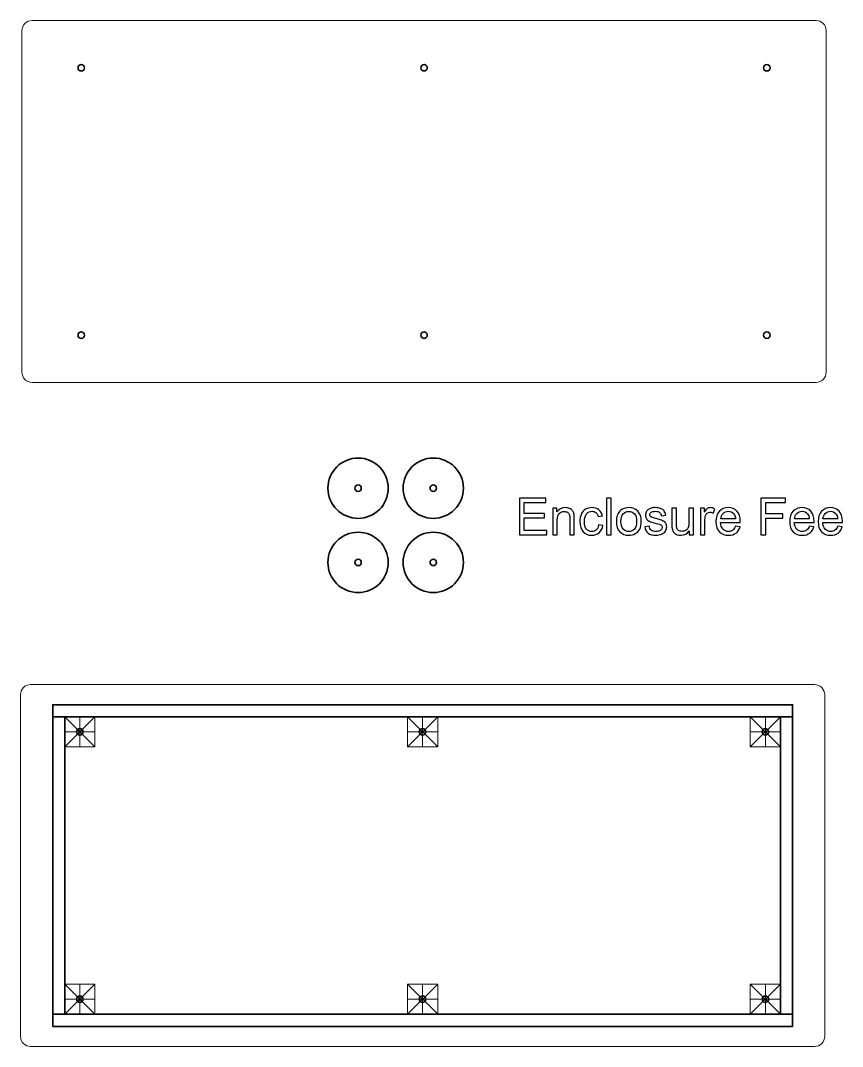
# Model space of a CAD drawing. Header units: millimetres. Extents: x 334 to 2107, y -1384 to 318.
# Drawn here: x 338 to 747, y -741 to -230 of the extents above; entities that cross this region are included whole.
import ezdxf

# ---------------------------------------------------------------- set-up
doc = ezdxf.new("R2010")
doc.units = ezdxf.units.MM
doc.header["$MEASUREMENT"] = 0
doc.layers.add('Layer 1', color=7, linetype='Continuous')

msp = doc.modelspace()

# ---------------------------------------------------------------- linework, layer by layer
at = {"layer": 'Layer 1', "color": 240, "lineweight": 35}
for points in [[(354.1023, -576.8016), (722.1023, -576.8016), (722.1023, -570.8018), (354.1023, -570.8018), (354.1023, -576.8016)], [(354.1023, -724.8016), (360.1023, -724.8016), (360.1023, -576.8016), (354.1023, -576.8016), (354.1023, -724.8016)], [(716.1023, -724.8016), (722.1023, -724.8016), (722.1023, -576.8016), (716.1023, -576.8016), (716.1023, -724.8016)], [(354.1023, -730.8016), (722.1023, -730.8016), (722.1023, -724.8016), (354.1023, -724.8016), (354.1023, -730.8016)]]:
    msp.add_lwpolyline(points, close=True, dxfattribs=at)
at = {"layer": 'Layer 1', "color": 240, "lineweight": 18}
for points in [[(360.1023, -591.8016), (375.1023, -591.8016), (375.1023, -576.8016), (360.1023, -576.8016), (360.1023, -591.8016)], [(530.6024, -591.8016), (545.6024, -591.8016), (545.6024, -576.8016), (530.6024, -576.8016), (530.6024, -591.8016)], [(701.1023, -591.8016), (716.1023, -591.8016), (716.1023, -576.8016), (701.1023, -576.8016), (701.1023, -591.8016)], [(360.1023, -724.8016), (375.1023, -724.8016), (375.1023, -709.8016), (360.1023, -709.8016), (360.1023, -724.8016)], [(530.6024, -724.8017), (545.6024, -724.8017), (545.6024, -709.8017), (530.6024, -709.8017), (530.6024, -724.8017)], [(701.1023, -724.8016), (716.1023, -724.8016), (716.1023, -709.8016), (701.1023, -709.8016), (701.1023, -724.8016)]]:
    msp.add_lwpolyline(points, close=True, dxfattribs=at)
at = {"layer": 'Layer 1', "color": 250, "lineweight": 35}
for centre, major_axis in [((506.0247, -463.0975), (0, 15)), ((543.4167, -463.0975), (0, 15)), ((506.0247, -463.0975), (0, 1.6)), ((543.4167, -463.0975), (0, 1.6)), ((506.0247, -500.0132), (0, 15)), ((543.4167, -500.0132), (0, 15)), ((506.0247, -500.0132), (0, 1.6)), ((543.4167, -500.0132), (0, 1.6))]:
    msp.add_ellipse(centre, major_axis=major_axis, ratio=1, dxfattribs=at)
at = {"layer": 'Layer 1', "lineweight": 9}
for points in [[(338.8173, -235.4637), (338.8173, -235.4637), (338.8173, -405.4637), (338.8173, -405.4637), (338.8182, -406.7906), (339.3461, -408.0629), (340.285, -409.0006), (341.2238, -409.9382), (342.4904, -410.4646), (343.8173, -410.4637), (343.8173, -410.4637), (733.8173, -410.4637), (733.8173, -410.4637), (735.1442, -410.4629), (736.4165, -409.935), (737.3542, -408.9961), (738.2919, -408.0572), (738.8182, -406.7906), (738.8173, -405.4637), (738.8173, -405.4637), (738.8173, -235.4637), (738.8173, -235.4637), (738.8165, -234.1368), (738.2886, -232.8646), (737.3497, -231.9269), (736.4108, -230.9892), (735.1442, -230.4629), (733.8173, -230.4637), (733.8173, -230.4637), (343.8173, -230.4637), (343.8173, -230.4637), (342.4904, -230.4646), (341.2182, -230.9925), (340.2805, -231.9313), (339.3428, -232.8702), (338.8165, -234.1368), (338.8173, -235.4637)], [(338.1024, -565.8016), (338.1024, -565.8016), (338.1024, -735.8016), (338.1024, -735.8016), (338.1033, -737.1285), (338.6312, -738.4008), (339.5701, -739.3385), (340.5089, -740.2761), (341.7755, -740.8025), (343.1024, -740.8016), (343.1024, -740.8016), (733.1024, -740.8016), (733.1024, -740.8016), (734.4293, -740.8008), (735.7016, -740.2729), (736.6393, -739.334), (737.577, -738.3951), (738.1033, -737.1285), (738.1024, -735.8016), (738.1024, -735.8016), (738.1024, -565.8016), (738.1024, -565.8016), (738.1016, -564.4747), (737.5737, -563.2025), (736.6348, -562.2648), (735.6959, -561.3271), (734.4293, -560.8008), (733.1024, -560.8016), (733.1024, -560.8016), (343.1024, -560.8016), (343.1024, -560.8016), (341.7755, -560.8025), (340.5033, -561.3304), (339.5656, -562.2692), (338.6279, -563.2081), (338.1016, -564.4747), (338.1024, -565.8016)]]:
    msp.add_open_spline(points, degree=3, knots=[0, 0, 0, 0, 0.08333333, 0.08333333, 0.08333333, 0.16666667, 0.16666667, 0.16666667, 0.25, 0.25, 0.25, 0.33333333, 0.33333333, 0.33333333, 0.41666667, 0.41666667, 0.41666667, 0.5, 0.5, 0.5, 0.58333333, 0.58333333, 0.58333333, 0.66666667, 0.66666667, 0.66666667, 0.75, 0.75, 0.75, 0.83333333, 0.83333333, 0.83333333, 0.91666667, 0.91666667, 0.91666667, 1, 1, 1, 1], dxfattribs=at)
at = {"layer": 'Layer 1', "lineweight": 35}
for points in [[(369.9172, -253.9637), (369.9172, -253.08), (369.2009, -252.3637), (368.3172, -252.3637), (367.4335, -252.3637), (366.7172, -253.08), (366.7172, -253.9637), (366.7172, -254.8474), (367.4335, -255.5637), (368.3172, -255.5637), (369.2009, -255.5637), (369.9172, -254.8474), (369.9172, -253.9637)], [(540.4173, -253.9637), (540.4173, -253.08), (539.701, -252.3637), (538.8173, -252.3637), (537.9336, -252.3637), (537.2173, -253.08), (537.2173, -253.9637), (537.2173, -254.8474), (537.9336, -255.5637), (538.8173, -255.5637), (539.701, -255.5637), (540.4173, -254.8474), (540.4173, -253.9637)], [(710.9172, -253.9637), (710.9172, -253.08), (710.2009, -252.3637), (709.3172, -252.3637), (708.4335, -252.3637), (707.7172, -253.08), (707.7172, -253.9637), (707.7172, -254.8474), (708.4335, -255.5637), (709.3172, -255.5637), (710.2009, -255.5637), (710.9172, -254.8474), (710.9172, -253.9637)], [(369.9172, -386.9637), (369.9172, -386.08), (369.2009, -385.3637), (368.3172, -385.3637), (367.4335, -385.3637), (366.7172, -386.08), (366.7172, -386.9637), (366.7172, -387.8474), (367.4335, -388.5637), (368.3172, -388.5637), (369.2009, -388.5637), (369.9172, -387.8474), (369.9172, -386.9637)], [(540.4173, -386.9638), (540.4173, -386.0801), (539.701, -385.3638), (538.8173, -385.3638), (537.9336, -385.3638), (537.2173, -386.0801), (537.2173, -386.9638), (537.2173, -387.8475), (537.9336, -388.5638), (538.8173, -388.5638), (539.701, -388.5638), (540.4173, -387.8475), (540.4173, -386.9638)], [(710.9172, -386.9637), (710.9172, -386.08), (710.2009, -385.3637), (709.3172, -385.3637), (708.4335, -385.3637), (707.7172, -386.08), (707.7172, -386.9637), (707.7172, -387.8474), (708.4335, -388.5637), (709.3172, -388.5637), (710.2009, -388.5637), (710.9172, -387.8474), (710.9172, -386.9637)]]:
    msp.add_open_spline(points, degree=3, knots=[0, 0, 0, 0, 0.25, 0.25, 0.25, 0.5, 0.5, 0.5, 0.75, 0.75, 0.75, 1, 1, 1, 1], dxfattribs=at)
at = {"layer": 'Layer 1', "color": 250}
for points, knots in [([(586.254, -486.2218), (586.254, -486.2218), (586.254, -468.0354), (586.254, -468.0354), (586.254, -468.0354), (599.3858, -468.0354), (599.3858, -468.0354), (599.3858, -468.0354), (599.3858, -470.169), (599.3858, -470.169), (599.3858, -470.169), (588.667, -470.169), (588.667, -470.169), (588.667, -470.169), (588.667, -475.757), (588.667, -475.757), (588.667, -475.757), (598.7, -475.757), (598.7, -475.757), (598.7, -475.757), (598.7, -477.8906), (598.7, -477.8906), (598.7, -477.8906), (588.667, -477.8906), (588.667, -477.8906), (588.667, -477.8906), (588.667, -484.0882), (588.667, -484.0882), (588.667, -484.0882), (599.8176, -484.0882), (599.8176, -484.0882), (599.8176, -484.0882), (599.8176, -486.2218), (599.8176, -486.2218), (599.8176, -486.2218), (586.254, -486.2218), (586.254, -486.2218)], [0, 0, 0, 0, 0.08333333, 0.08333333, 0.08333333, 0.16666667, 0.16666667, 0.16666667, 0.25, 0.25, 0.25, 0.33333333, 0.33333333, 0.33333333, 0.41666667, 0.41666667, 0.41666667, 0.5, 0.5, 0.5, 0.58333333, 0.58333333, 0.58333333, 0.66666667, 0.66666667, 0.66666667, 0.75, 0.75, 0.75, 0.83333333, 0.83333333, 0.83333333, 0.91666667, 0.91666667, 0.91666667, 1, 1, 1, 1]), ([(629.6414, -486.2218), (629.6414, -486.2218), (629.6414, -468.0354), (629.6414, -468.0354), (629.6414, -468.0354), (631.8766, -468.0354), (631.8766, -468.0354), (631.8766, -468.0354), (631.8766, -486.2218), (631.8766, -486.2218), (631.8766, -486.2218), (629.6414, -486.2218), (629.6414, -486.2218)], [0, 0, 0, 0, 0.25, 0.25, 0.25, 0.5, 0.5, 0.5, 0.75, 0.75, 0.75, 1, 1, 1, 1]), ([(706.3366, -486.2218), (706.3366, -486.2218), (706.3366, -468.0354), (706.3366, -468.0354), (706.3366, -468.0354), (718.6048, -468.0354), (718.6048, -468.0354), (718.6048, -468.0354), (718.6048, -470.169), (718.6048, -470.169), (718.6048, -470.169), (708.7496, -470.169), (708.7496, -470.169), (708.7496, -470.169), (708.7496, -475.8332), (708.7496, -475.8332), (708.7496, -475.8332), (717.284, -475.8332), (717.284, -475.8332), (717.284, -475.8332), (717.284, -477.9668), (717.284, -477.9668), (717.284, -477.9668), (708.7496, -477.9668), (708.7496, -477.9668), (708.7496, -477.9668), (708.7496, -486.2218), (708.7496, -486.2218), (708.7496, -486.2218), (706.3366, -486.2218), (706.3366, -486.2218)], [0, 0, 0, 0, 0.1, 0.1, 0.1, 0.2, 0.2, 0.2, 0.3, 0.3, 0.3, 0.4, 0.4, 0.4, 0.5, 0.5, 0.5, 0.6, 0.6, 0.6, 0.7, 0.7, 0.7, 0.8, 0.8, 0.8, 0.9, 0.9, 0.9, 1, 1, 1, 1]), ([(602.8656, -486.2218), (602.8656, -486.2218), (602.8656, -473.0392), (602.8656, -473.0392), (602.8656, -473.0392), (604.8722, -473.0392), (604.8722, -473.0392), (604.8722, -473.0392), (604.8722, -474.9103), (604.8722, -474.9103), (605.8374, -473.4752), (607.2344, -472.7598), (609.059, -472.7598), (609.8548, -472.7598), (610.583, -472.9037), (611.2476, -473.1874), (611.9122, -473.471), (612.4118, -473.8478), (612.742, -474.3092), (613.0722, -474.7706), (613.305, -475.321), (613.4362, -475.956), (613.5167, -476.3708), (613.559, -477.0947), (613.559, -478.1277), (613.559, -478.1277), (613.559, -486.2218), (613.559, -486.2218), (613.559, -486.2218), (611.3238, -486.2218), (611.3238, -486.2218), (611.3238, -486.2218), (611.3238, -478.2123), (611.3238, -478.2123), (611.3238, -477.3022), (611.2391, -476.6206), (611.0656, -476.1719), (610.892, -475.7231), (610.583, -475.3633), (610.1427, -475.0924), (609.7024, -474.8257), (609.1817, -474.6902), (608.5891, -474.6902), (607.6408, -474.6902), (606.8238, -474.9908), (606.1337, -475.5961), (605.4437, -476.1973), (605.1008, -477.3445), (605.1008, -479.0294), (605.1008, -479.0294), (605.1008, -486.2218), (605.1008, -486.2218), (605.1008, -486.2218), (602.8656, -486.2218), (602.8656, -486.2218)], [0, 0, 0, 0, 0.05555556, 0.05555556, 0.05555556, 0.11111111, 0.11111111, 0.11111111, 0.16666667, 0.16666667, 0.16666667, 0.22222222, 0.22222222, 0.22222222, 0.27777778, 0.27777778, 0.27777778, 0.33333333, 0.33333333, 0.33333333, 0.38888889, 0.38888889, 0.38888889, 0.44444444, 0.44444444, 0.44444444, 0.5, 0.5, 0.5, 0.55555556, 0.55555556, 0.55555556, 0.61111111, 0.61111111, 0.61111111, 0.66666667, 0.66666667, 0.66666667, 0.72222222, 0.72222222, 0.72222222, 0.77777778, 0.77777778, 0.77777778, 0.83333333, 0.83333333, 0.83333333, 0.88888889, 0.88888889, 0.88888889, 0.94444444, 0.94444444, 0.94444444, 1, 1, 1, 1]), ([(625.6028, -481.3958), (625.6028, -481.3958), (627.7872, -481.7006), (627.7872, -481.7006), (627.5459, -483.2034), (626.9363, -484.3761), (625.9499, -485.227), (624.9636, -486.0779), (623.7486, -486.5012), (622.3135, -486.5012), (620.5143, -486.5012), (619.0665, -485.9128), (617.9743, -484.7359), (616.8779, -483.559), (616.3318, -481.8742), (616.3318, -479.6813), (616.3318, -478.2589), (616.5689, -477.0185), (617.0388, -475.9517), (617.5087, -474.8892), (618.2241, -474.0891), (619.1893, -473.5599), (620.1503, -473.0265), (621.1959, -472.7598), (622.3304, -472.7598), (623.7571, -472.7598), (624.9297, -473.1196), (625.8356, -473.8435), (626.7458, -474.5674), (627.33, -475.5961), (627.584, -476.9254), (627.584, -476.9254), (625.425, -477.2556), (625.425, -477.2556), (625.2176, -476.3708), (624.8535, -475.7062), (624.3243, -475.2575), (623.7994, -474.813), (623.1644, -474.5886), (622.4193, -474.5886), (621.2933, -474.5886), (620.3789, -474.9908), (619.6719, -475.7951), (618.9692, -476.6037), (618.6178, -477.8737), (618.6178, -479.6178), (618.6178, -481.3873), (618.9565, -482.67), (619.6338, -483.4701), (620.3154, -484.2702), (621.2001, -484.6724), (622.2881, -484.6724), (623.1686, -484.6724), (623.901, -484.4057), (624.4852, -483.8681), (625.0736, -483.3347), (625.4462, -482.5092), (625.6028, -481.3958)], [0, 0, 0, 0, 0.05263158, 0.05263158, 0.05263158, 0.10526316, 0.10526316, 0.10526316, 0.15789474, 0.15789474, 0.15789474, 0.21052632, 0.21052632, 0.21052632, 0.26315789, 0.26315789, 0.26315789, 0.31578947, 0.31578947, 0.31578947, 0.36842105, 0.36842105, 0.36842105, 0.42105263, 0.42105263, 0.42105263, 0.47368421, 0.47368421, 0.47368421, 0.52631579, 0.52631579, 0.52631579, 0.57894737, 0.57894737, 0.57894737, 0.63157895, 0.63157895, 0.63157895, 0.68421053, 0.68421053, 0.68421053, 0.73684211, 0.73684211, 0.73684211, 0.78947368, 0.78947368, 0.78947368, 0.84210526, 0.84210526, 0.84210526, 0.89473684, 0.89473684, 0.89473684, 0.94736842, 0.94736842, 0.94736842, 1, 1, 1, 1]), ([(634.497, -479.6305), (634.497, -477.1963), (635.1743, -475.3929), (636.5332, -474.2203), (637.6635, -473.2466), (639.0478, -472.7598), (640.6777, -472.7598), (642.4853, -472.7598), (643.967, -473.3525), (645.1184, -474.5378), (646.2657, -475.7189), (646.8414, -477.3572), (646.8414, -479.4442), (646.8414, -481.1376), (646.5874, -482.4668), (646.0794, -483.4363), (645.5714, -484.4057), (644.8306, -485.1592), (643.8569, -485.6969), (642.8875, -486.2345), (641.8249, -486.5012), (640.6777, -486.5012), (638.8319, -486.5012), (637.3418, -485.9128), (636.203, -484.7317), (635.0643, -483.5506), (634.497, -481.8488), (634.497, -479.6305)], [0, 0, 0, 0, 0.11111111, 0.11111111, 0.11111111, 0.22222222, 0.22222222, 0.22222222, 0.33333333, 0.33333333, 0.33333333, 0.44444444, 0.44444444, 0.44444444, 0.55555556, 0.55555556, 0.55555556, 0.66666667, 0.66666667, 0.66666667, 0.77777778, 0.77777778, 0.77777778, 0.88888889, 0.88888889, 0.88888889, 1, 1, 1, 1]), ([(636.783, -479.6347), (636.783, -481.3196), (637.1513, -482.5811), (637.8879, -483.4151), (638.6287, -484.2533), (639.5558, -484.6724), (640.6777, -484.6724), (641.7868, -484.6724), (642.7097, -484.2533), (643.4505, -483.4109), (644.1871, -482.5684), (644.5554, -481.2857), (644.5554, -479.5628), (644.5554, -477.9372), (644.1829, -476.7053), (643.442, -475.8713), (642.7012, -475.0331), (641.7783, -474.614), (640.6777, -474.614), (639.5558, -474.614), (638.6287, -475.0289), (637.8879, -475.8628), (637.1513, -476.6968), (636.783, -477.9541), (636.783, -479.6347)], [0, 0, 0, 0, 0.125, 0.125, 0.125, 0.25, 0.25, 0.25, 0.375, 0.375, 0.375, 0.5, 0.5, 0.5, 0.625, 0.625, 0.625, 0.75, 0.75, 0.75, 0.875, 0.875, 0.875, 1, 1, 1, 1]), ([(648.5728, -482.2848), (648.5728, -482.2848), (650.7826, -481.9292), (650.7826, -481.9292), (650.9054, -482.814), (651.2525, -483.4913), (651.8198, -483.9654), (652.387, -484.4353), (653.1829, -484.6724), (654.1989, -484.6724), (655.2276, -484.6724), (655.9896, -484.465), (656.4891, -484.0459), (656.9844, -483.631), (657.2342, -483.1399), (657.2342, -482.5769), (657.2342, -482.0731), (657.0098, -481.6752), (656.5653, -481.3873), (656.2521, -481.1884), (655.4901, -480.9386), (654.2793, -480.6296), (652.6453, -480.2189), (651.515, -479.8633), (650.88, -479.5628), (650.2492, -479.258), (649.7708, -478.8431), (649.4449, -478.3097), (649.1189, -477.7805), (648.9538, -477.1921), (648.9538, -476.5486), (648.9538, -475.9602), (649.0893, -475.4183), (649.356, -474.9188), (649.6269, -474.4193), (649.991, -474.0044), (650.4524, -473.6742), (650.7995, -473.4202), (651.2737, -473.2043), (651.8706, -473.0265), (652.4717, -472.8487), (653.1109, -472.7598), (653.7967, -472.7598), (654.8297, -472.7598), (655.7356, -472.908), (656.5145, -473.2085), (657.2977, -473.5049), (657.8734, -473.9113), (658.246, -474.4193), (658.6143, -474.9315), (658.8725, -475.6131), (659.0122, -476.4682), (659.0122, -476.4682), (656.8278, -476.773), (656.8278, -476.773), (656.7304, -476.0872), (656.4426, -475.5496), (655.9684, -475.1643), (655.4943, -474.7791), (654.8254, -474.5886), (653.9576, -474.5886), (652.9374, -474.5886), (652.205, -474.7579), (651.769, -475.0966), (651.3329, -475.4353), (651.1128, -475.8332), (651.1128, -476.2862), (651.1128, -476.574), (651.2017, -476.8365), (651.3837, -477.0693), (651.5658, -477.3064), (651.8494, -477.5054), (652.2389, -477.662), (652.4632, -477.7467), (653.1152, -477.9372), (654.2074, -478.2335), (655.7822, -478.6526), (656.8828, -478.9997), (657.5094, -479.2664), (658.1359, -479.5331), (658.627, -479.9268), (658.9826, -480.4348), (659.3424, -480.9471), (659.5202, -481.5821), (659.5202, -482.3441), (659.5202, -483.0849), (659.3043, -483.7834), (658.8683, -484.4396), (658.4322, -485.0957), (657.8057, -485.6037), (656.9887, -485.9636), (656.1674, -486.3234), (655.2403, -486.5012), (654.2074, -486.5012), (652.4971, -486.5012), (651.189, -486.1456), (650.2915, -485.4386), (649.3941, -484.7274), (648.8226, -483.6776), (648.5728, -482.2848)], [0, 0, 0, 0, 0.03030303, 0.03030303, 0.03030303, 0.06060606, 0.06060606, 0.06060606, 0.09090909, 0.09090909, 0.09090909, 0.12121212, 0.12121212, 0.12121212, 0.15151515, 0.15151515, 0.15151515, 0.18181818, 0.18181818, 0.18181818, 0.21212121, 0.21212121, 0.21212121, 0.24242424, 0.24242424, 0.24242424, 0.27272727, 0.27272727, 0.27272727, 0.3030303, 0.3030303, 0.3030303, 0.33333333, 0.33333333, 0.33333333, 0.36363636, 0.36363636, 0.36363636, 0.39393939, 0.39393939, 0.39393939, 0.42424242, 0.42424242, 0.42424242, 0.45454545, 0.45454545, 0.45454545, 0.48484848, 0.48484848, 0.48484848, 0.51515152, 0.51515152, 0.51515152, 0.54545455, 0.54545455, 0.54545455, 0.57575758, 0.57575758, 0.57575758, 0.60606061, 0.60606061, 0.60606061, 0.63636364, 0.63636364, 0.63636364, 0.66666667, 0.66666667, 0.66666667, 0.6969697, 0.6969697, 0.6969697, 0.72727273, 0.72727273, 0.72727273, 0.75757576, 0.75757576, 0.75757576, 0.78787879, 0.78787879, 0.78787879, 0.81818182, 0.81818182, 0.81818182, 0.84848485, 0.84848485, 0.84848485, 0.87878788, 0.87878788, 0.87878788, 0.90909091, 0.90909091, 0.90909091, 0.93939394, 0.93939394, 0.93939394, 0.96969697, 0.96969697, 0.96969697, 1, 1, 1, 1]), ([(670.7724, -486.2218), (670.7724, -486.2218), (670.7724, -484.2618), (670.7724, -484.2618), (669.7479, -485.7561), (668.3594, -486.5012), (666.6026, -486.5012), (665.8279, -486.5012), (665.104, -486.353), (664.4309, -486.0567), (663.7578, -485.7561), (663.2582, -485.3836), (662.9323, -484.9349), (662.6063, -484.4819), (662.3777, -483.9316), (662.2465, -483.2796), (662.1576, -482.8394), (662.111, -482.1451), (662.111, -481.1968), (662.111, -481.1968), (662.111, -473.0392), (662.111, -473.0392), (662.111, -473.0392), (664.3462, -473.0392), (664.3462, -473.0392), (664.3462, -473.0392), (664.3462, -480.3332), (664.3462, -480.3332), (664.3462, -481.4974), (664.3928, -482.2848), (664.4817, -482.687), (664.6214, -483.2754), (664.9177, -483.7326), (665.3749, -484.067), (665.8279, -484.4015), (666.3867, -484.5708), (667.0555, -484.5708), (667.7244, -484.5708), (668.3509, -484.4015), (668.9351, -484.0586), (669.5193, -483.7157), (669.9342, -483.2458), (670.1797, -482.6573), (670.421, -482.0689), (670.5438, -481.2095), (670.5438, -480.0877), (670.5438, -480.0877), (670.5438, -473.0392), (670.5438, -473.0392), (670.5438, -473.0392), (672.779, -473.0392), (672.779, -473.0392), (672.779, -473.0392), (672.779, -486.2218), (672.779, -486.2218), (672.779, -486.2218), (670.7724, -486.2218), (670.7724, -486.2218)], [0, 0, 0, 0, 0.05263158, 0.05263158, 0.05263158, 0.10526316, 0.10526316, 0.10526316, 0.15789474, 0.15789474, 0.15789474, 0.21052632, 0.21052632, 0.21052632, 0.26315789, 0.26315789, 0.26315789, 0.31578947, 0.31578947, 0.31578947, 0.36842105, 0.36842105, 0.36842105, 0.42105263, 0.42105263, 0.42105263, 0.47368421, 0.47368421, 0.47368421, 0.52631579, 0.52631579, 0.52631579, 0.57894737, 0.57894737, 0.57894737, 0.63157895, 0.63157895, 0.63157895, 0.68421053, 0.68421053, 0.68421053, 0.73684211, 0.73684211, 0.73684211, 0.78947368, 0.78947368, 0.78947368, 0.84210526, 0.84210526, 0.84210526, 0.89473684, 0.89473684, 0.89473684, 0.94736842, 0.94736842, 0.94736842, 1, 1, 1, 1]), ([(676.263, -486.2218), (676.263, -486.2218), (676.263, -473.0392), (676.263, -473.0392), (676.263, -473.0392), (678.2696, -473.0392), (678.2696, -473.0392), (678.2696, -473.0392), (678.2696, -475.0585), (678.2696, -475.0585), (678.7818, -474.1229), (679.256, -473.5049), (679.692, -473.2085), (680.128, -472.908), (680.6064, -472.7598), (681.1271, -472.7598), (681.8806, -472.7598), (682.6469, -472.9969), (683.4258, -473.4668), (683.4258, -473.4668), (682.6299, -475.5284), (682.6299, -475.5284), (682.0881, -475.2236), (681.5462, -475.0712), (681.0043, -475.0712), (680.5175, -475.0712), (680.0815, -475.2194), (679.6962, -475.5115), (679.311, -475.8036), (679.0358, -476.21), (678.8707, -476.7307), (678.621, -477.5223), (678.4982, -478.3901), (678.4982, -479.3342), (678.4982, -479.3342), (678.4982, -486.2218), (678.4982, -486.2218), (678.4982, -486.2218), (676.263, -486.2218), (676.263, -486.2218)], [0, 0, 0, 0, 0.07692308, 0.07692308, 0.07692308, 0.15384615, 0.15384615, 0.15384615, 0.23076923, 0.23076923, 0.23076923, 0.30769231, 0.30769231, 0.30769231, 0.38461538, 0.38461538, 0.38461538, 0.46153846, 0.46153846, 0.46153846, 0.53846154, 0.53846154, 0.53846154, 0.61538462, 0.61538462, 0.61538462, 0.69230769, 0.69230769, 0.69230769, 0.76923077, 0.76923077, 0.76923077, 0.84615385, 0.84615385, 0.84615385, 0.92307692, 0.92307692, 0.92307692, 1, 1, 1, 1]), ([(693.7382, -481.9546), (693.7382, -481.9546), (696.0496, -482.2594), (696.0496, -482.2594), (695.6898, -483.6014), (695.0167, -484.647), (694.0345, -485.3878), (693.0524, -486.1287), (691.7993, -486.5012), (690.2711, -486.5012), (688.3492, -486.5012), (686.8252, -485.9085), (685.6991, -484.7232), (684.573, -483.5421), (684.01, -481.8784), (684.01, -479.7406), (684.01, -477.5308), (684.5773, -475.812), (685.716, -474.5928), (686.8548, -473.3694), (688.3322, -472.7598), (690.1483, -472.7598), (691.9052, -472.7598), (693.3403, -473.3567), (694.4536, -474.5547), (695.567, -475.7528), (696.1258, -477.4376), (696.1258, -479.6093), (696.1258, -479.7406), (696.1216, -479.9395), (696.1131, -480.202), (696.1131, -480.202), (686.296, -480.202), (686.296, -480.202), (686.3807, -481.6456), (686.7871, -482.7547), (687.5237, -483.5209), (688.256, -484.2872), (689.1747, -484.6724), (690.2711, -484.6724), (691.0881, -484.6724), (691.7866, -484.4565), (692.3624, -484.0247), (692.9423, -483.5929), (693.3995, -482.9029), (693.7382, -481.9546)], [0, 0, 0, 0, 0.06666667, 0.06666667, 0.06666667, 0.13333333, 0.13333333, 0.13333333, 0.2, 0.2, 0.2, 0.26666667, 0.26666667, 0.26666667, 0.33333333, 0.33333333, 0.33333333, 0.4, 0.4, 0.4, 0.46666667, 0.46666667, 0.46666667, 0.53333333, 0.53333333, 0.53333333, 0.6, 0.6, 0.6, 0.66666667, 0.66666667, 0.66666667, 0.73333333, 0.73333333, 0.73333333, 0.8, 0.8, 0.8, 0.86666667, 0.86666667, 0.86666667, 0.93333333, 0.93333333, 0.93333333, 1, 1, 1, 1]), ([(686.423, -478.3732), (686.423, -478.3732), (693.7636, -478.3732), (693.7636, -478.3732), (693.6662, -477.2641), (693.3826, -476.4343), (692.9212, -475.8798), (692.2142, -475.0204), (691.2913, -474.5886), (690.161, -474.5886), (689.1366, -474.5886), (688.2772, -474.9315), (687.5787, -475.6173), (686.8844, -476.3031), (686.4992, -477.2217), (686.423, -478.3732)], [0, 0, 0, 0, 0.2, 0.2, 0.2, 0.4, 0.4, 0.4, 0.6, 0.6, 0.6, 0.8, 0.8, 0.8, 1, 1, 1, 1]), ([(730.437, -481.9546), (730.437, -481.9546), (732.7484, -482.2594), (732.7484, -482.2594), (732.3886, -483.6014), (731.7155, -484.647), (730.7333, -485.3878), (729.7512, -486.1287), (728.4981, -486.5012), (726.9699, -486.5012), (725.048, -486.5012), (723.524, -485.9085), (722.3979, -484.7232), (721.2718, -483.5421), (720.7088, -481.8784), (720.7088, -479.7406), (720.7088, -477.5308), (721.2761, -475.812), (722.4148, -474.5928), (723.5536, -473.3694), (725.031, -472.7598), (726.8471, -472.7598), (728.604, -472.7598), (730.0391, -473.3567), (731.1524, -474.5547), (732.2658, -475.7528), (732.8246, -477.4376), (732.8246, -479.6093), (732.8246, -479.7406), (732.8204, -479.9395), (732.8119, -480.202), (732.8119, -480.202), (722.9948, -480.202), (722.9948, -480.202), (723.0795, -481.6456), (723.4859, -482.7547), (724.2225, -483.5209), (724.9548, -484.2872), (725.8735, -484.6724), (726.9699, -484.6724), (727.7869, -484.6724), (728.4854, -484.4565), (729.0612, -484.0247), (729.6411, -483.5929), (730.0983, -482.9029), (730.437, -481.9546)], [0, 0, 0, 0, 0.06666667, 0.06666667, 0.06666667, 0.13333333, 0.13333333, 0.13333333, 0.2, 0.2, 0.2, 0.26666667, 0.26666667, 0.26666667, 0.33333333, 0.33333333, 0.33333333, 0.4, 0.4, 0.4, 0.46666667, 0.46666667, 0.46666667, 0.53333333, 0.53333333, 0.53333333, 0.6, 0.6, 0.6, 0.66666667, 0.66666667, 0.66666667, 0.73333333, 0.73333333, 0.73333333, 0.8, 0.8, 0.8, 0.86666667, 0.86666667, 0.86666667, 0.93333333, 0.93333333, 0.93333333, 1, 1, 1, 1]), ([(723.1218, -478.3732), (723.1218, -478.3732), (730.4624, -478.3732), (730.4624, -478.3732), (730.365, -477.2641), (730.0814, -476.4343), (729.62, -475.8798), (728.913, -475.0204), (727.9901, -474.5886), (726.8598, -474.5886), (725.8354, -474.5886), (724.976, -474.9315), (724.2775, -475.6173), (723.5832, -476.3031), (723.198, -477.2217), (723.1218, -478.3732)], [0, 0, 0, 0, 0.2, 0.2, 0.2, 0.4, 0.4, 0.4, 0.6, 0.6, 0.6, 0.8, 0.8, 0.8, 1, 1, 1, 1]), ([(744.5636, -481.9546), (744.5636, -481.9546), (746.875, -482.2594), (746.875, -482.2594), (746.5152, -483.6014), (745.8421, -484.647), (744.8599, -485.3878), (743.8778, -486.1287), (742.6247, -486.5012), (741.0965, -486.5012), (739.1746, -486.5012), (737.6506, -485.9085), (736.5245, -484.7232), (735.3984, -483.5421), (734.8354, -481.8784), (734.8354, -479.7406), (734.8354, -477.5308), (735.4027, -475.812), (736.5414, -474.5928), (737.6802, -473.3694), (739.1576, -472.7598), (740.9737, -472.7598), (742.7306, -472.7598), (744.1657, -473.3567), (745.279, -474.5547), (746.3924, -475.7528), (746.9512, -477.4376), (746.9512, -479.6093), (746.9512, -479.7406), (746.947, -479.9395), (746.9385, -480.202), (746.9385, -480.202), (737.1214, -480.202), (737.1214, -480.202), (737.2061, -481.6456), (737.6125, -482.7547), (738.3491, -483.5209), (739.0814, -484.2872), (740.0001, -484.6724), (741.0965, -484.6724), (741.9135, -484.6724), (742.612, -484.4565), (743.1878, -484.0247), (743.7677, -483.5929), (744.2249, -482.9029), (744.5636, -481.9546)], [0, 0, 0, 0, 0.06666667, 0.06666667, 0.06666667, 0.13333333, 0.13333333, 0.13333333, 0.2, 0.2, 0.2, 0.26666667, 0.26666667, 0.26666667, 0.33333333, 0.33333333, 0.33333333, 0.4, 0.4, 0.4, 0.46666667, 0.46666667, 0.46666667, 0.53333333, 0.53333333, 0.53333333, 0.6, 0.6, 0.6, 0.66666667, 0.66666667, 0.66666667, 0.73333333, 0.73333333, 0.73333333, 0.8, 0.8, 0.8, 0.86666667, 0.86666667, 0.86666667, 0.93333333, 0.93333333, 0.93333333, 1, 1, 1, 1]), ([(737.2484, -478.3732), (737.2484, -478.3732), (744.589, -478.3732), (744.589, -478.3732), (744.4916, -477.2641), (744.208, -476.4343), (743.7466, -475.8798), (743.0396, -475.0204), (742.1167, -474.5886), (740.9864, -474.5886), (739.962, -474.5886), (739.1026, -474.9315), (738.4041, -475.6173), (737.7098, -476.3031), (737.3246, -477.2217), (737.2484, -478.3732)], [0, 0, 0, 0, 0.2, 0.2, 0.2, 0.4, 0.4, 0.4, 0.6, 0.6, 0.6, 0.8, 0.8, 0.8, 1, 1, 1, 1])]:
    msp.add_open_spline(points, degree=3, knots=knots, dxfattribs=at)
at = {"layer": 'Layer 1', "color": 240, "lineweight": 18}
for points in [[(360.1023, -576.8016), (360.1023, -576.8016), (375.1023, -591.8016), (375.1023, -591.8016)], [(360.1023, -591.8016), (360.1023, -591.8016), (375.1023, -576.8016), (375.1023, -576.8016)], [(367.6023, -591.8016), (367.6023, -591.8016), (367.6023, -576.8016), (367.6023, -576.8016)], [(530.6024, -576.8016), (530.6024, -576.8016), (545.6024, -591.8016), (545.6024, -591.8016)], [(530.6024, -591.8016), (530.6024, -591.8016), (545.6024, -576.8016), (545.6024, -576.8016)], [(538.1024, -591.8016), (538.1024, -591.8016), (538.1024, -576.8016), (538.1024, -576.8016)], [(701.1023, -576.8016), (701.1023, -576.8016), (716.1023, -591.8016), (716.1023, -591.8016)], [(701.1023, -591.8016), (701.1023, -591.8016), (716.1023, -576.8016), (716.1023, -576.8016)], [(708.6023, -591.8016), (708.6023, -591.8016), (708.6023, -576.8016), (708.6023, -576.8016)], [(360.1023, -584.3016), (360.1023, -584.3016), (375.1023, -584.3016), (375.1023, -584.3016)], [(530.6024, -584.3016), (530.6024, -584.3016), (545.6024, -584.3016), (545.6024, -584.3016)], [(701.1023, -584.3016), (701.1023, -584.3016), (716.1023, -584.3016), (716.1023, -584.3016)], [(360.1023, -709.8016), (360.1023, -709.8016), (375.1023, -724.8016), (375.1023, -724.8016)], [(360.1023, -724.8016), (360.1023, -724.8016), (375.1023, -709.8016), (375.1023, -709.8016)], [(367.6023, -724.8016), (367.6023, -724.8016), (367.6023, -709.8016), (367.6023, -709.8016)], [(530.6024, -709.8017), (530.6024, -709.8017), (545.6024, -724.8017), (545.6024, -724.8017)], [(530.6024, -724.8017), (530.6024, -724.8017), (545.6024, -709.8017), (545.6024, -709.8017)], [(538.1024, -724.8017), (538.1024, -724.8017), (538.1024, -709.8017), (538.1024, -709.8017)], [(701.1023, -709.8016), (701.1023, -709.8016), (716.1023, -724.8016), (716.1023, -724.8016)], [(701.1023, -724.8016), (701.1023, -724.8016), (716.1023, -709.8016), (716.1023, -709.8016)], [(708.6023, -724.8016), (708.6023, -724.8016), (708.6023, -709.8016), (708.6023, -709.8016)], [(360.1023, -717.3016), (360.1023, -717.3016), (375.1023, -717.3016), (375.1023, -717.3016)], [(530.6024, -717.3017), (530.6024, -717.3017), (545.6024, -717.3017), (545.6024, -717.3017)], [(701.1023, -717.3016), (701.1023, -717.3016), (716.1023, -717.3016), (716.1023, -717.3016)]]:
    msp.add_open_spline(points, degree=3, dxfattribs=at)
at = {"layer": 'Layer 1', "color": 240, "lineweight": 35}
for points in [[(369.2023, -584.3016), (369.2023, -583.4179), (368.486, -582.7016), (367.6023, -582.7016), (366.7186, -582.7016), (366.0023, -583.4179), (366.0023, -584.3016), (366.0023, -585.1853), (366.7186, -585.9016), (367.6023, -585.9016), (368.486, -585.9016), (369.2023, -585.1853), (369.2023, -584.3016)], [(539.7024, -584.3016), (539.7024, -583.4179), (538.9861, -582.7016), (538.1024, -582.7016), (537.2187, -582.7016), (536.5024, -583.4179), (536.5024, -584.3016), (536.5024, -585.1853), (537.2187, -585.9016), (538.1024, -585.9016), (538.9861, -585.9016), (539.7024, -585.1853), (539.7024, -584.3016)], [(710.2023, -584.3016), (710.2023, -583.4179), (709.486, -582.7016), (708.6023, -582.7016), (707.7186, -582.7016), (707.0023, -583.4179), (707.0023, -584.3016), (707.0023, -585.1853), (707.7186, -585.9016), (708.6023, -585.9016), (709.486, -585.9016), (710.2023, -585.1853), (710.2023, -584.3016)], [(369.2023, -717.3016), (369.2023, -716.4179), (368.486, -715.7016), (367.6023, -715.7016), (366.7186, -715.7016), (366.0023, -716.4179), (366.0023, -717.3016), (366.0023, -718.1853), (366.7186, -718.9016), (367.6023, -718.9016), (368.486, -718.9016), (369.2023, -718.1853), (369.2023, -717.3016)], [(539.7024, -717.3017), (539.7024, -716.418), (538.9861, -715.7017), (538.1024, -715.7017), (537.2187, -715.7017), (536.5024, -716.418), (536.5024, -717.3017), (536.5024, -718.1854), (537.2187, -718.9017), (538.1024, -718.9017), (538.9861, -718.9017), (539.7024, -718.1854), (539.7024, -717.3017)], [(710.2023, -717.3016), (710.2023, -716.4179), (709.486, -715.7016), (708.6023, -715.7016), (707.7186, -715.7016), (707.0023, -716.4179), (707.0023, -717.3016), (707.0023, -718.1853), (707.7186, -718.9016), (708.6023, -718.9016), (709.486, -718.9016), (710.2023, -718.1853), (710.2023, -717.3016)]]:
    msp.add_open_spline(points, degree=3, knots=[0, 0, 0, 0, 0.25, 0.25, 0.25, 0.5, 0.5, 0.5, 0.75, 0.75, 0.75, 1, 1, 1, 1], dxfattribs=at)

doc.saveas('drawing.dxf')
